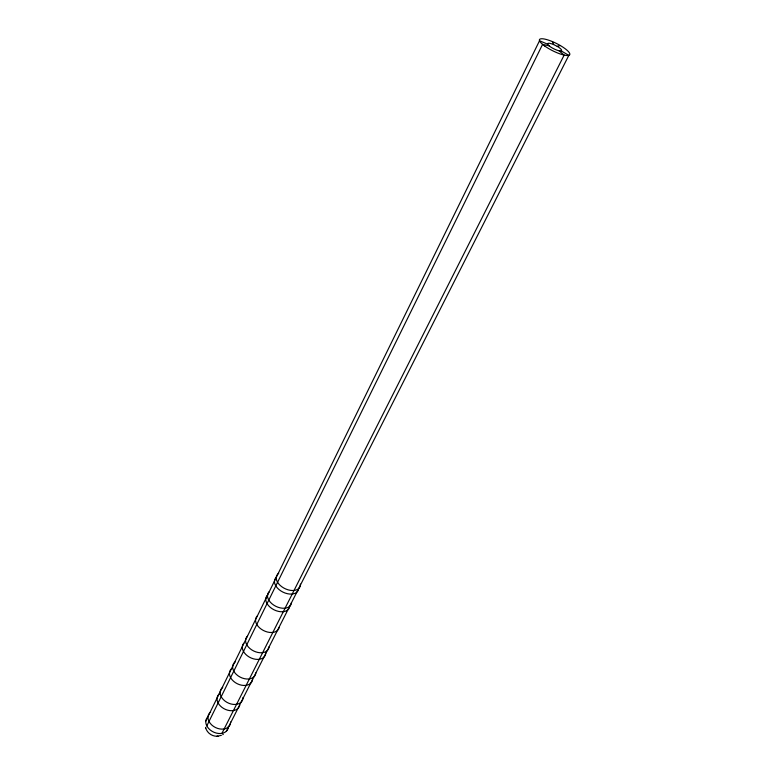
<?xml version="1.0" encoding="UTF-8"?>
<svg xmlns="http://www.w3.org/2000/svg" width="775" height="775" viewBox="0 0 775 775"><rect width="100%" height="100%" fill="white"/><g stroke="black" fill="none" stroke-linecap="round" stroke-linejoin="round"><path stroke-width="1.16" d="M205.811 721.031L539.516 40.765L547.663 44.185A7.798 1.899 26.5 0 1 553.621 44.562L557.225 46.355A7.798 1.899 26.5 0 1 561.178 50.898L568.831 55.354L226.377 731.222M206.809 725.894L542.587 44.369L549.097 45.841A7.798 1.899 26.5 0 0 559.007 50.772L564.152 55.102L221.921 733.382M222.745 734.661L223.316 734.322M221.379 735.32L217.62 736.211M557.225 46.355L560.209 45.492M561.178 50.898L559.007 50.772M205.54 727.367C206.712 732.617 211.933 736.589 217.32 736.221M216.903 736.25L218.095 736.182M549.097 45.841L547.663 44.185M552.459 41.637L553.621 44.562M205.569 727.493L205.714 728.074M228.354 726.398A11.867 8.661 26.5 0 1 214.171 732.365A11.867 8.661 26.5 0 1 207.293 717.592M230.437 723.54A11.896 8.641 26.5 0 1 215.44 727.512A11.896 8.641 26.5 0 1 209.473 713.155M209.996 712.603A11.896 8.641 26.5 0 1 210.606 712.099M230.582 722A11.896 8.641 26.5 0 1 230.553 722.784M269.061 646.776A12.468 8.37 26.5 0 1 253.609 650.952A12.468 8.37 26.5 0 1 247.525 636.11M279.174 627.372A12.613 8.293 26.5 0 1 263.248 630.404A12.613 8.293 26.5 0 1 257.474 615.834M289.714 605.992A12.768 8.205 26.5 0 1 274.108 609.847A12.768 8.205 26.5 0 1 267.666 595.064M300.419 584.088A12.923 8.108 26.5 0 1 285.762 589A12.923 8.108 26.5 0 1 277.576 574.285M278.109 573.781A12.923 8.108 26.5 0 1 278.719 573.326M239.737 705.192A12.032 8.583 26.5 0 1 223.723 708.544A12.032 8.583 26.5 0 1 219.664 693.644M242.885 698.982A12.08 8.564 26.5 0 1 226.843 702.286A12.08 8.564 26.5 0 1 222.725 687.396M243.011 697.452A12.08 8.564 26.5 0 1 242.992 698.227M255.818 672.903A12.264 8.477 26.5 0 1 240.008 677.04A12.264 8.477 26.5 0 1 235.232 661.918M265.718 652.618A12.41 8.399 26.5 0 1 251.274 658.062A12.41 8.399 26.5 0 1 243.737 643.289M252.573 679.307A12.216 8.496 26.5 0 1 237.266 683.734A12.216 8.496 26.5 0 1 231.463 668.844M298.627 588.409A12.904 8.118 26.5 0 1 282.952 592.119A12.904 8.118 26.5 0 1 276.346 577.356M291.487 602.504A12.797 8.186 26.5 0 1 275.861 606.331A12.797 8.186 26.5 0 1 269.39 591.548M544.602 45.938A16.905 4.107 26.5 0 0 569.567 54.928A16.905 4.107 26.5 0 0 549.678 40.542A16.905 4.107 26.5 0 0 544.602 45.938"/></g></svg>
